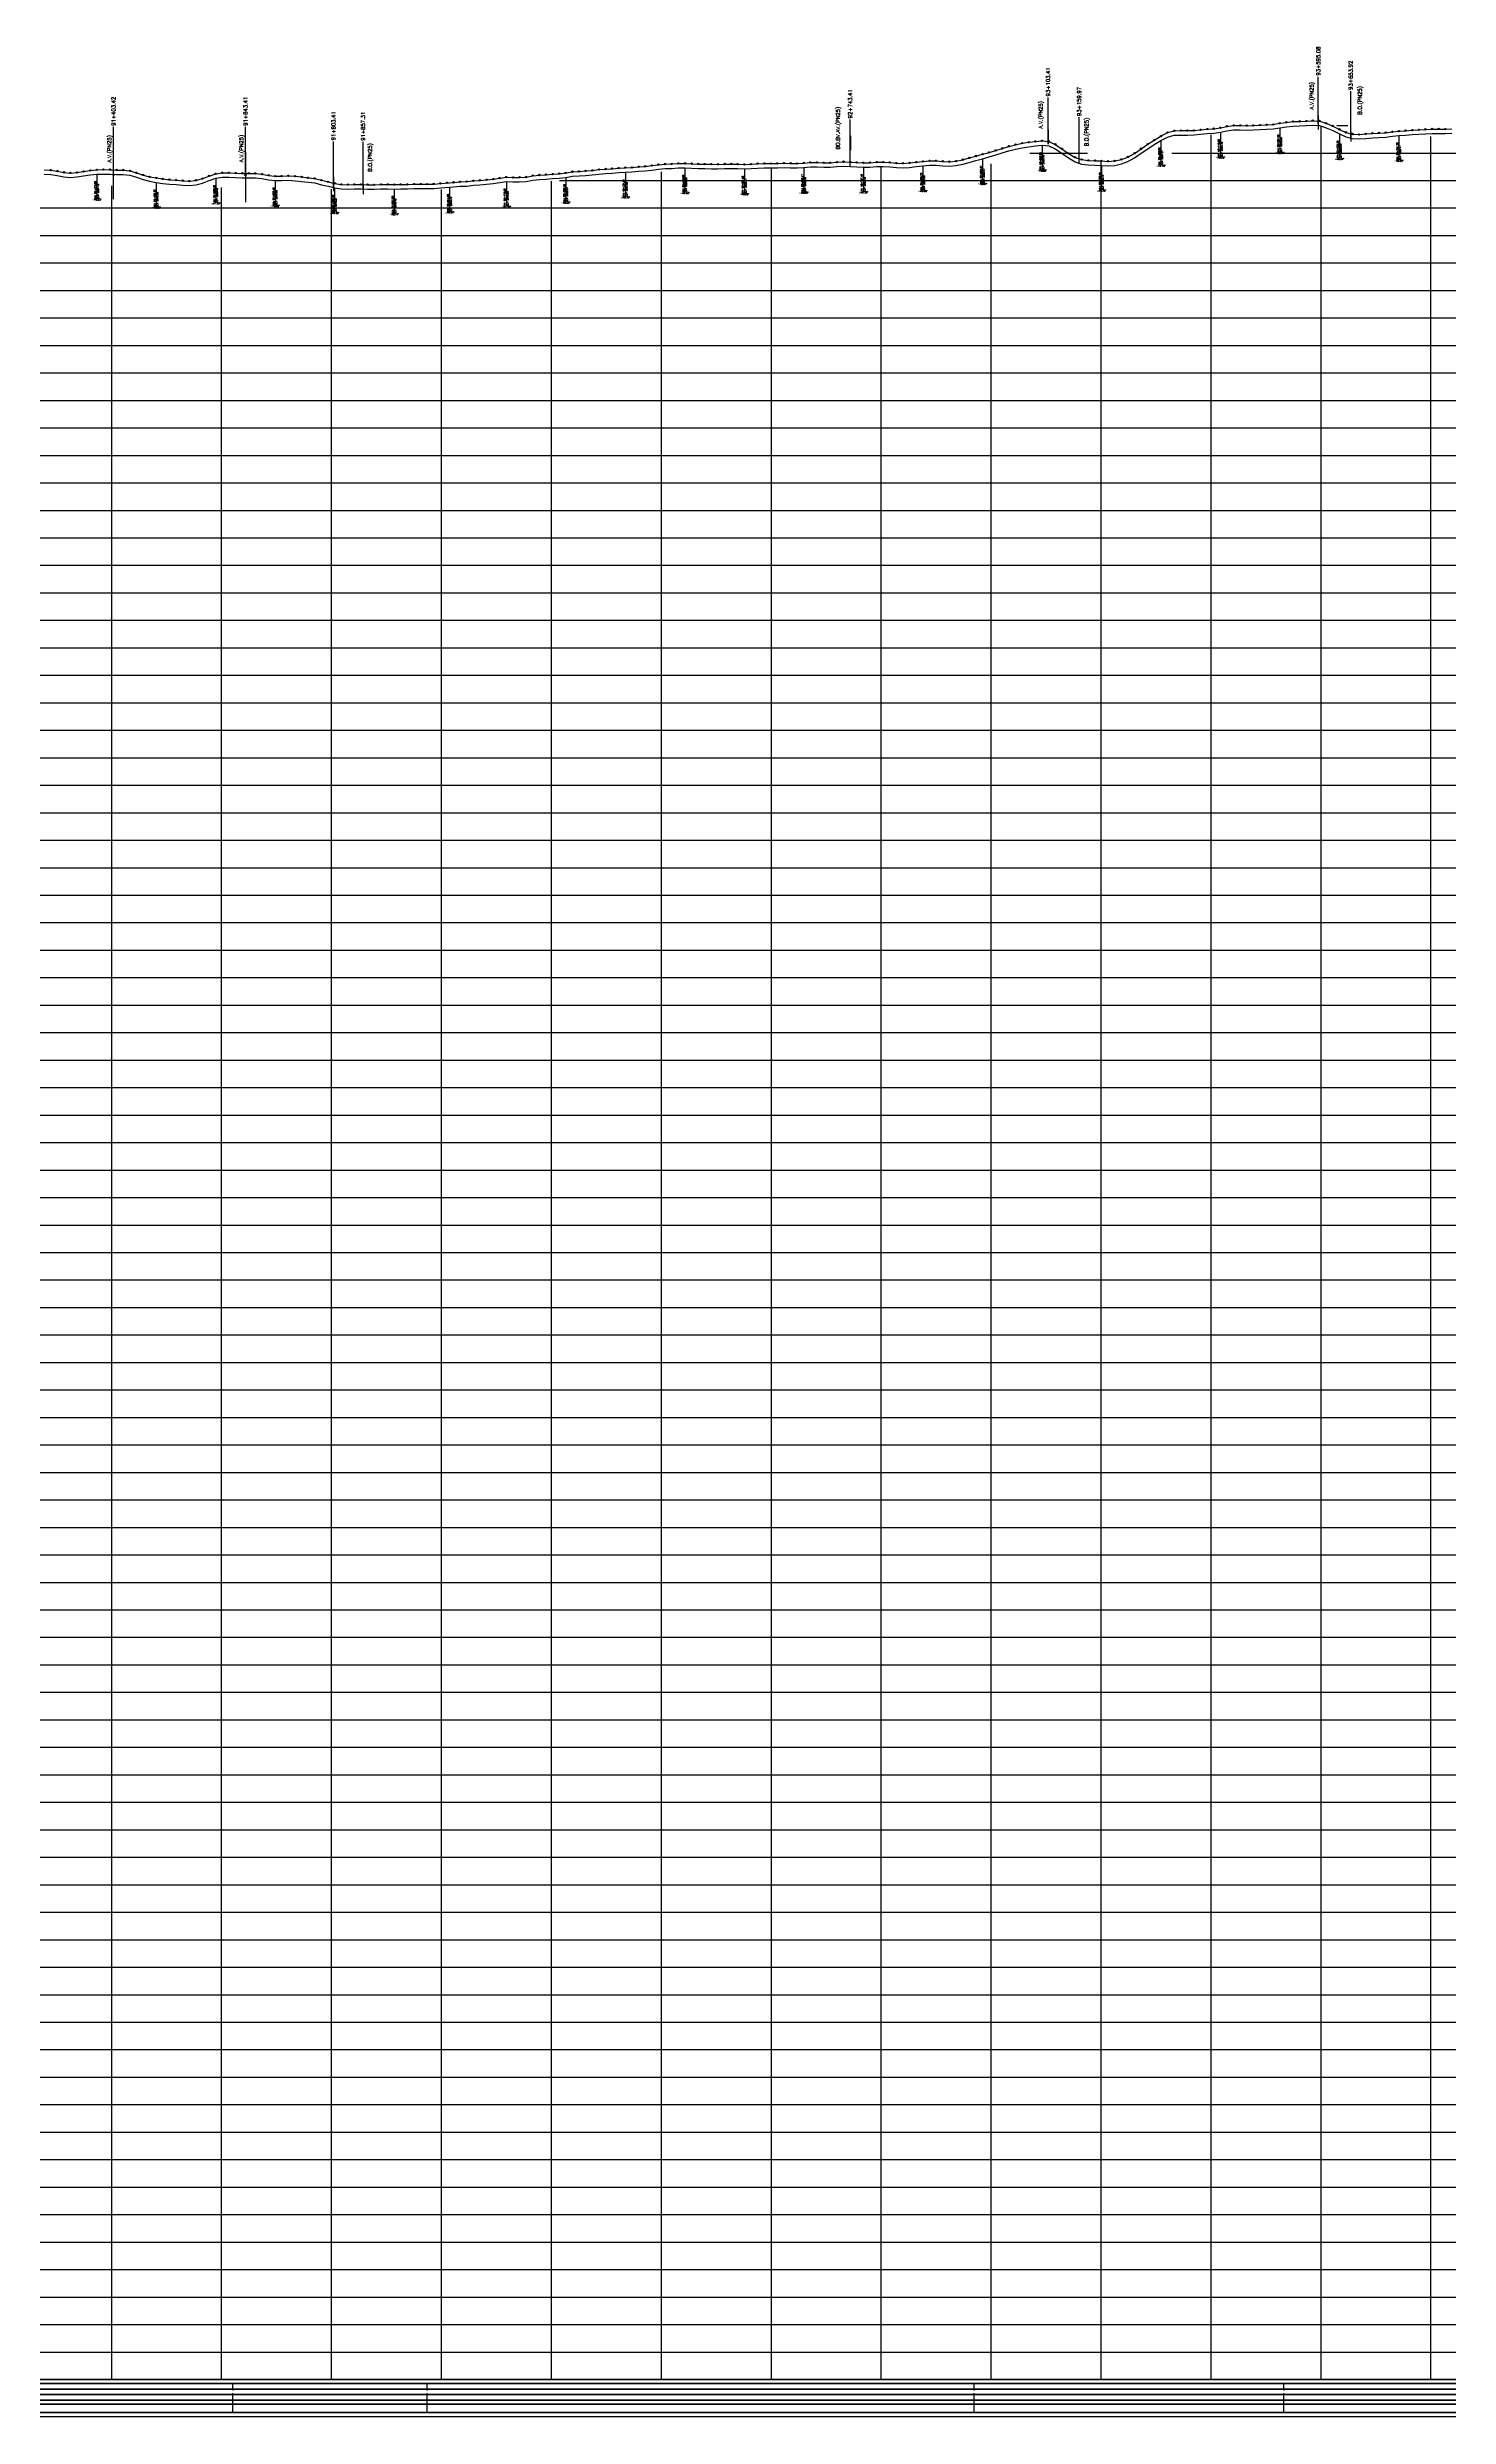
# Model space of a CAD drawing. Header units: metres. Extents: x 575895 to 634487, y 3214622 to 3222739.
# Drawn here: x 592886 to 595435, y 3215168 to 3219478 of the extents above; entities that cross this region are included whole.
import ezdxf

# ---------------------------------------------------------------- set-up
doc = ezdxf.new("R2010")
doc.units = ezdxf.units.M
for name, color, linetype in [('1405-05-17--km 168+000-END', 192, 'Continuous'), ('1405-05-17--km 74+000-133+000', 150, 'Continuous'), ('C-ROAD-PROF-GRID-MAJR', 8, 'Continuous'), ('C-ROAD-PROF-LABL', 92, 'Continuous'), ('C-ROAD-PROF-STAN-GEOM', 11, 'Continuous'), ('C-ROAD-PROF-TTLB', 5, 'Continuous'), ('TXT', 2, 'Continuous'), ('TXT HOR', 2, 'Continuous'), ('V-CTRL-BMRK', 150, 'Continuous'), ('V-NODE', 1, 'Continuous')]:
    doc.layers.add(name, color=color, linetype=linetype)
doc.styles.add('RD', font='ROMAND.SHX', dxfattribs={"height": 3.5})
doc.styles.get("Standard").update_dxf_attribs({"font": 'romanc.shx', "height": 2})

msp = doc.modelspace()

# ---------------------------------------------------------------- linework, layer by layer
at = {"layer": '1405-05-17--km 168+000-END', "flags": 128}
for points in [[(593006.3, 3219202), (593006.3, 3219247), (593006.3, 3219292.9)], [(593246.3, 3219287.4), (593246.3, 3219196.1)]]:
    msp.add_lwpolyline(points, dxfattribs=at)
at = {"layer": '1405-05-17--km 74+000-133+000', "color": 150, "linetype": 'Continuous', "lineweight": -3, "ltscale": 2, "flags": 128}
for points in [[(592879.9, 3219255.1), (592891.9, 3219254.5), (592903.9, 3219252.7), (592915.9, 3219250.4), (592927.8, 3219249.2), (592939.8, 3219250.3), (592951.9, 3219252), (592963.8, 3219253.8), (592975.9, 3219255), (592987.9, 3219255.5), (592999.9, 3219255.3), (593011.9, 3219254.8), (593023.9, 3219254.6), (593036.1, 3219253.3), (593047.9, 3219249.6), (593060, 3219245.6), (593071.9, 3219242.2), (593083.9, 3219240.3), (593095.9, 3219238.5), (593108, 3219237.2), (593120.2, 3219236.4), (593132.3, 3219235.3), (593144.2, 3219234.4), (593156.2, 3219236), (593168.1, 3219239.1), (593180.1, 3219243.8), (593192.2, 3219247.9), (593204.3, 3219249.6), (593216.3, 3219249.7), (593228.3, 3219248.9), (593240.3, 3219248.6), (593252.3, 3219248.7), (593264.3, 3219248.3), (593276.3, 3219247.2), (593288.3, 3219245.1), (593300.3, 3219243.5), (593312.3, 3219243.6), (593324.4, 3219244.2), (593336.4, 3219243.4), (593348.3, 3219242.1), (593360.3, 3219240.6), (593372.3, 3219239.3), (593384.4, 3219236.1), (593396.5, 3219233.1), (593408.5, 3219230.4), (593420.5, 3219228.5), (593432.5, 3219228.1), (593444.4, 3219228.3), (593456.5, 3219228.4), (593468.4, 3219228.1), (593480.4, 3219227.7), (593492.7, 3219228.4), (593504.7, 3219228.4), (593516.8, 3219228.2), (593528.8, 3219228.3), (593540.8, 3219228.5), (593552.8, 3219229), (593564.8, 3219229), (593576.8, 3219228.9), (593588.8, 3219229.3), (593600.8, 3219230.2), (593617.7, 3219231.6), (593624.8, 3219232.2), (593636.8, 3219233.3), (593648.8, 3219233.7), (593660.9, 3219235), (593672.9, 3219236), (593684.9, 3219236.8), (593696.9, 3219238), (593708.9, 3219239.8), (593720.9, 3219241.7), (593732.9, 3219241.2), (593744.9, 3219241.4), (593756.9, 3219241.9), (593769, 3219244.4), (593781.1, 3219245.5), (593793.1, 3219246.3), (593805, 3219247.2), (593817.1, 3219248), (593829, 3219249.4), (593841.1, 3219251.6), (593853.1, 3219252), (593865.1, 3219253), (593877.2, 3219253.8), (593889.3, 3219255.5), (593901.3, 3219256.4), (593913.3, 3219257.2), (593925.4, 3219258), (593937.4, 3219258.9), (593949.4, 3219259.4), (593961.5, 3219260.6), (593973.5, 3219261.4), (593985.5, 3219262.7), (593997.6, 3219264.4), (594009.6, 3219265.5), (594021.6, 3219265.8), (594033.7, 3219266.6), (594045.7, 3219266.7), (594057.8, 3219266.1), (594069.8, 3219265.7), (594081.8, 3219265.4), (594093.8, 3219265.2), (594105.8, 3219265.1), (594117.8, 3219265.5), (594129.9, 3219265.6), (594141.9, 3219265.3), (594153.9, 3219264.8), (594165.9, 3219265.3), (594177.9, 3219266.2), (594189.9, 3219266.6), (594202, 3219266.6), (594213.9, 3219266.6), (594226, 3219267.2), (594238, 3219266.8), (594249.9, 3219266.6), (594262, 3219267.5), (594274.1, 3219268.5), (594286.1, 3219268.3), (594298.2, 3219267.7), (594310.2, 3219267.9), (594322.2, 3219269.1), (594334.3, 3219269.8), (594346.4, 3219269.3), (594358.2, 3219268.4), (594370.3, 3219267.9), (594382.3, 3219268.1), (594394.3, 3219269), (594406.4, 3219269), (594418.3, 3219268.4), (594430.5, 3219267.2), (594442.5, 3219266.8), (594454.5, 3219267.6), (594466.5, 3219269), (594478.6, 3219270.3), (594490.6, 3219271.5), (594502.7, 3219271.4), (594514.7, 3219270.5), (594526.7, 3219269.8), (594538.7, 3219270.8), (594551, 3219273.4), (594563, 3219276.7), (594575, 3219280.1), (594587.1, 3219283.4), (594599.1, 3219286.6), (594611.1, 3219290.2), (594623.1, 3219294), (594635.2, 3219297.7), (594647.3, 3219300.8), (594659.3, 3219303.4), (594671.3, 3219305.2), (594683.4, 3219306.6), (594695.4, 3219307.7), (594707.4, 3219306.8), (594719.5, 3219301.4), (594731.5, 3219293.3), (594743.5, 3219284.7), (594755.5, 3219277.8), (594767.4, 3219273.7), (594779.4, 3219272.1), (594791.5, 3219271.7), (594803.5, 3219271.2), (594815.5, 3219270.5), (594827.7, 3219271.2), (594839.6, 3219273.8), (594851.6, 3219278.4), (594863.6, 3219285.1), (594875.5, 3219293.4), (594887.6, 3219301.5), (594899.6, 3219309.1), (594911.7, 3219316.4), (594923.7, 3219322.8), (594935.8, 3219326.1), (594947.8, 3219326.4), (594959.8, 3219326.4), (594971.8, 3219326.7), (594983.9, 3219327.7), (594995.8, 3219329), (595007.8, 3219329.8), (595019.8, 3219331.5), (595031.8, 3219334.1), (595043.8, 3219335.8), (595055.9, 3219335.7), (595067.8, 3219335.4), (595079.8, 3219335.6), (595091.9, 3219336.2), (595103.8, 3219336.9), (595115.8, 3219337.6), (595127.8, 3219339.7), (595139.9, 3219341.4), (595151.8, 3219342.8), (595163.9, 3219343.1), (595175.9, 3219343.7), (595187.9, 3219344.5), (595199.9, 3219343.8), (595212, 3219339.7), (595224.2, 3219334.8), (595236.2, 3219328.6), (595248.2, 3219323.1), (595260.2, 3219320.1), (595272.2, 3219319.2), (595284.2, 3219320.3), (595296.3, 3219321.5), (595308.3, 3219322.1), (595320.5, 3219322.7), (595332.6, 3219324.2), (595344.6, 3219325.4), (595356.7, 3219326.2), (595368.8, 3219327.2), (595380.8, 3219327.8), (595392.8, 3219328.6), (595404.9, 3219329.3), (595416.9, 3219329.3), (595429, 3219329), (595441, 3219329.7)], [(592879.9, 3219247.1), (592891.9, 3219246.5), (592903.9, 3219244.7), (592915.9, 3219242.4), (592927.8, 3219241.2), (592939.8, 3219242.3), (592951.9, 3219244), (592963.8, 3219245.8), (592975.9, 3219247), (592987.9, 3219247.5), (592999.9, 3219247.3), (593011.9, 3219246.8), (593023.9, 3219246.6), (593036.1, 3219245.3), (593047.9, 3219241.6), (593060, 3219237.6), (593071.9, 3219234.2), (593083.9, 3219232.3), (593095.9, 3219230.5), (593108, 3219229.2), (593120.2, 3219228.4), (593132.3, 3219227.3), (593144.2, 3219226.4), (593156.2, 3219228), (593168.1, 3219231.1), (593180.1, 3219235.8), (593192.2, 3219239.9), (593204.3, 3219241.6), (593216.3, 3219241.7), (593228.3, 3219240.9), (593240.3, 3219240.6), (593252.3, 3219240.7), (593264.3, 3219240.3), (593276.3, 3219239.2), (593288.3, 3219237.1), (593300.3, 3219235.5), (593312.3, 3219235.6), (593324.4, 3219236.2), (593336.4, 3219235.4), (593348.3, 3219234.1), (593360.3, 3219232.6), (593372.3, 3219231.3), (593384.4, 3219228.1), (593396.5, 3219225.1), (593408.5, 3219222.4), (593420.5, 3219220.5), (593432.5, 3219220.1), (593444.4, 3219220.3), (593456.5, 3219220.4), (593468.4, 3219220.1), (593480.4, 3219219.7), (593492.7, 3219220.4), (593504.7, 3219220.4), (593516.8, 3219220.2), (593528.8, 3219220.3), (593540.8, 3219220.5), (593552.8, 3219221), (593564.8, 3219221), (593576.8, 3219220.9), (593588.8, 3219221.3), (593600.8, 3219222.2), (593617.7, 3219223.6), (593624.8, 3219224.2), (593636.8, 3219225.3), (593648.8, 3219225.7), (593660.9, 3219227), (593672.9, 3219228), (593684.9, 3219228.8), (593696.9, 3219230), (593708.9, 3219231.8), (593720.9, 3219233.7), (593732.9, 3219233.2), (593744.9, 3219233.4), (593756.9, 3219233.9), (593769, 3219236.4), (593781.1, 3219237.5), (593793.1, 3219238.3), (593805, 3219239.2), (593817.1, 3219240), (593829, 3219241.4), (593841.1, 3219243.6), (593853.1, 3219244), (593865.1, 3219245), (593877.2, 3219245.8), (593889.3, 3219247.5), (593901.3, 3219248.4), (593913.3, 3219249.2), (593925.4, 3219250), (593937.4, 3219250.9), (593949.4, 3219251.4), (593961.5, 3219252.6), (593973.5, 3219253.4), (593985.5, 3219254.7), (593997.6, 3219256.4), (594009.6, 3219257.5), (594021.6, 3219257.8), (594033.7, 3219258.6), (594045.7, 3219258.7), (594057.8, 3219258.1), (594069.8, 3219257.7), (594081.8, 3219257.4), (594093.8, 3219257.2), (594105.8, 3219257.1), (594117.8, 3219257.5), (594129.9, 3219257.6), (594141.9, 3219257.3), (594153.9, 3219256.8), (594165.9, 3219257.3), (594177.9, 3219258.2), (594189.9, 3219258.6), (594202, 3219258.6), (594213.9, 3219258.6), (594226, 3219259.2), (594238, 3219258.8), (594249.9, 3219258.6), (594262, 3219259.5), (594274.1, 3219260.5), (594286.1, 3219260.3), (594298.2, 3219259.7), (594310.2, 3219259.9), (594322.2, 3219261.1), (594334.3, 3219261.8), (594346.4, 3219261.3), (594358.2, 3219260.4), (594370.3, 3219259.9), (594382.3, 3219260.1), (594394.3, 3219261), (594406.4, 3219261), (594418.3, 3219260.4), (594430.5, 3219259.2), (594442.5, 3219258.8), (594454.5, 3219259.6), (594466.5, 3219261), (594478.6, 3219262.3), (594490.6, 3219263.5), (594502.7, 3219263.4), (594514.7, 3219262.5), (594526.7, 3219261.8), (594538.7, 3219262.8), (594551, 3219265.4), (594563, 3219268.7), (594575, 3219272.1), (594587.1, 3219275.4), (594599.1, 3219278.6), (594611.1, 3219282.2), (594623.1, 3219286), (594635.2, 3219289.7), (594647.3, 3219292.8), (594659.3, 3219295.4), (594671.3, 3219297.2), (594683.4, 3219298.6), (594695.4, 3219299.7), (594707.4, 3219298.8), (594719.5, 3219293.4), (594731.5, 3219285.3), (594743.5, 3219276.7), (594755.5, 3219269.8), (594767.4, 3219265.7), (594779.4, 3219264.1), (594791.5, 3219263.7), (594803.5, 3219263.2), (594815.5, 3219262.5), (594827.7, 3219263.2), (594839.6, 3219265.8), (594851.6, 3219270.4), (594863.6, 3219277.1), (594875.5, 3219285.4), (594887.6, 3219293.5), (594899.6, 3219301.1), (594911.7, 3219308.4), (594923.7, 3219314.8), (594935.8, 3219318.1), (594947.8, 3219318.4), (594959.8, 3219318.4), (594971.8, 3219318.7), (594983.9, 3219319.7), (594995.8, 3219321), (595007.8, 3219321.8), (595019.8, 3219323.5), (595031.8, 3219326.1), (595043.8, 3219327.8), (595055.9, 3219327.7), (595067.8, 3219327.4), (595079.8, 3219327.6), (595091.9, 3219328.2), (595103.8, 3219328.9), (595115.8, 3219329.6), (595127.8, 3219331.7), (595139.9, 3219333.4), (595151.8, 3219334.8), (595163.9, 3219335.1), (595175.9, 3219335.7), (595187.9, 3219336.5), (595199.9, 3219335.8), (595212, 3219331.7), (595224.2, 3219326.8), (595236.2, 3219320.6), (595248.2, 3219315.1), (595260.2, 3219312.1), (595272.2, 3219311.2), (595284.2, 3219312.3), (595296.3, 3219313.5), (595308.3, 3219314.1), (595320.5, 3219314.7), (595332.6, 3219316.2), (595344.6, 3219317.4), (595356.7, 3219318.2), (595368.8, 3219319.2), (595380.8, 3219319.8), (595392.8, 3219320.6), (595404.9, 3219321.3), (595416.9, 3219321.3), (595429, 3219321), (595441, 3219321.7)]]:
    msp.add_lwpolyline(points, dxfattribs=at)
at = {"layer": 'C-ROAD-PROF-GRID-MAJR', "color": 8, "linetype": 'Continuous', "lineweight": -3, "ltscale": 0.6}
for p, q in [((595202.9, 3215235.7), (595202.9, 3219333.5)), ((595231.6, 3219335.7), (595251.4, 3219335.7)), ((595002.9, 3215235.7), (595002.9, 3219318.6)), ((595402.9, 3215235.7), (595402.9, 3219315.8)), ((594002.9, 3215235.7), (594002.9, 3219251.5)), ((594202.9, 3215235.7), (594202.9, 3219257.3)), ((594402.9, 3215235.7), (594402.9, 3219259.3)), ((594602.9, 3215235.7), (594602.9, 3219265.8)), ((594673, 3219285.7), (594778.1, 3219285.7)), ((594802.9, 3215235.7), (594802.9, 3219270)), ((594931.4, 3219285.7), (617147.7, 3219285.7)), ((593002.9, 3215235.7), (593002.9, 3219226.3)), ((593202.9, 3215235.7), (593202.9, 3219223.1)), ((593402.9, 3215235.7), (593402.9, 3219220)), ((593602.9, 3215235.7), (593602.9, 3219219.3)), ((593802.9, 3215235.7), (593802.9, 3219234.4)), ((593817.7, 3219235.7), (617293.5, 3219235.7)), ((591896.1, 3219185.7), (617482.5, 3219185.7)), ((591290.9, 3219135.7), (617560.3, 3219135.7)), ((590703, 3219085.7), (617621.2, 3219085.7)), ((590345.8, 3219035.7), (617842.5, 3219035.7)), ((589932, 3218985.7), (617876.7, 3218985.7)), ((589649.5, 3218935.7), (617910.8, 3218935.7)), ((589229.7, 3218885.7), (634202.9, 3218885.7)), ((588839, 3218835.7), (634202.9, 3218835.7)), ((588788.5, 3218785.7), (634202.9, 3218785.7)), ((588574.1, 3218735.7), (634202.9, 3218735.7)), ((587846.2, 3218685.7), (634202.9, 3218685.7)), ((587471.4, 3218635.7), (634202.9, 3218635.7)), ((587402.3, 3218585.7), (634202.9, 3218585.7)), ((586879.5, 3218535.7), (634202.9, 3218535.7)), ((586834, 3218485.7), (634202.9, 3218485.7)), ((586802.6, 3218435.7), (634202.9, 3218435.7)), ((586657.4, 3218385.7), (634202.9, 3218385.7)), ((586394.3, 3218335.7), (634202.9, 3218335.7)), ((586104.8, 3218285.7), (634202.9, 3218285.7)), ((585771.4, 3218235.7), (634202.9, 3218235.7)), ((585413.8, 3218185.7), (634202.9, 3218185.7)), ((583461.1, 3218135.7), (634202.9, 3218135.7)), ((583425.8, 3218085.7), (634202.9, 3218085.7)), ((583390.7, 3218035.7), (634202.9, 3218035.7)), ((583124, 3217985.7), (634202.9, 3217985.7)), ((581945.1, 3217935.7), (634202.9, 3217935.7)), ((581633, 3217885.7), (634202.9, 3217885.7)), ((581370.7, 3217835.7), (634202.9, 3217835.7)), ((580454.3, 3217785.7), (634202.9, 3217785.7)), ((579879.4, 3217735.7), (634202.9, 3217735.7)), ((579207.9, 3217685.7), (634202.9, 3217685.7)), ((578887.7, 3217635.7), (634202.9, 3217635.7)), ((578337, 3217585.7), (634202.9, 3217585.7)), ((577365.6, 3217535.7), (634202.9, 3217535.7)), ((577266.7, 3217485.7), (634202.9, 3217485.7)), ((576892.4, 3217435.7), (634202.9, 3217435.7)), ((576738.6, 3217385.7), (634202.9, 3217385.7)), ((576102.9, 3217335.7), (634202.9, 3217335.7)), ((576102.9, 3217285.7), (634202.9, 3217285.7)), ((576102.9, 3217235.7), (634202.9, 3217235.7)), ((576102.9, 3217185.7), (634202.9, 3217185.7)), ((576102.9, 3217135.7), (634202.9, 3217135.7)), ((576102.9, 3217085.7), (634202.9, 3217085.7)), ((576102.9, 3217035.7), (634202.9, 3217035.7)), ((576102.9, 3216985.7), (634202.9, 3216985.7)), ((576102.9, 3216935.7), (634202.9, 3216935.7)), ((576102.9, 3216885.7), (634202.9, 3216885.7)), ((576102.9, 3216835.7), (634202.9, 3216835.7)), ((576102.9, 3216785.7), (634202.9, 3216785.7)), ((576102.9, 3216735.7), (634202.9, 3216735.7)), ((576102.9, 3216685.7), (634202.9, 3216685.7)), ((576102.9, 3216635.7), (634202.9, 3216635.7)), ((576102.9, 3216585.7), (634202.9, 3216585.7)), ((576102.9, 3216535.7), (634202.9, 3216535.7)), ((576102.9, 3216485.7), (634202.9, 3216485.7)), ((576102.9, 3216435.7), (634202.9, 3216435.7)), ((576102.9, 3216385.7), (634202.9, 3216385.7)), ((576102.9, 3216335.7), (634202.9, 3216335.7)), ((576102.9, 3216285.7), (634202.9, 3216285.7)), ((576102.9, 3216235.7), (634202.9, 3216235.7)), ((576102.9, 3216185.7), (634202.9, 3216185.7)), ((576102.9, 3216135.7), (634202.9, 3216135.7)), ((576102.9, 3216085.7), (634202.9, 3216085.7)), ((576102.9, 3216035.7), (634202.9, 3216035.7)), ((576102.9, 3215985.7), (634202.9, 3215985.7)), ((576102.9, 3215935.7), (634202.9, 3215935.7)), ((576102.9, 3215885.7), (634202.9, 3215885.7)), ((576102.9, 3215835.7), (634202.9, 3215835.7)), ((576102.9, 3215785.7), (634202.9, 3215785.7)), ((576102.9, 3215735.7), (634202.9, 3215735.7)), ((576102.9, 3215685.7), (634202.9, 3215685.7)), ((576102.9, 3215635.7), (634202.9, 3215635.7)), ((576102.9, 3215585.7), (634202.9, 3215585.7)), ((576102.9, 3215535.7), (634202.9, 3215535.7)), ((576102.9, 3215485.7), (634202.9, 3215485.7)), ((576102.9, 3215435.7), (634202.9, 3215435.7)), ((576102.9, 3215385.7), (634202.9, 3215385.7)), ((576102.9, 3215335.7), (634202.9, 3215335.7)), ((576102.9, 3215285.7), (634202.9, 3215285.7)), ((576102.9, 3215235.7), (634202.9, 3215235.7))]:
    msp.add_line(p, q, dxfattribs=at)
at = {"layer": 'C-ROAD-PROF-LABL', "color": 92, "linetype": 'Continuous', "lineweight": -3}
for p, q in [((595197.9, 3219339.5), (595197.9, 3219424.5)), ((594706.3, 3219301.7), (594706.3, 3219386.7)), ((595256.8, 3219313.5), (595256.8, 3219398.5)), ((594346.3, 3219261.7), (594346.3, 3219346.7)), ((594762.8, 3219265.9), (594762.8, 3219350.9)), ((593006.3, 3219248.2), (593006.3, 3219333.2)), ((593246.3, 3219248.2), (593246.3, 3219333.2)), ((593406.3, 3219221.7), (593406.3, 3219306.7)), ((593460.2, 3219220.9), (593460.2, 3219305.9))]:
    msp.add_line(p, q, dxfattribs=at)
at = {"layer": 'C-ROAD-PROF-STAN-GEOM', "color": 11, "linetype": 'Continuous', "lineweight": -3}
for p, q in [((594695.4, 3219299.7), (594695.4, 3219254.7)), ((594911.7, 3219308.4), (594911.7, 3219263.4)), ((595019.8, 3219323.5), (595019.8, 3219278.5)), ((595127.8, 3219331.7), (595127.8, 3219286.7)), ((595236.2, 3219320.6), (595236.2, 3219275.6)), ((595344.6, 3219317.4), (595344.6, 3219272.4)), ((593937.4, 3219250.9), (593937.4, 3219205.9)), ((594045.7, 3219258.7), (594045.7, 3219213.7)), ((594153.9, 3219256.8), (594153.9, 3219211.8)), ((594262, 3219259.5), (594262, 3219214.5)), ((594370.3, 3219259.9), (594370.3, 3219214.9)), ((594478.6, 3219262.3), (594478.6, 3219217.3)), ((594587.1, 3219275.4), (594587.1, 3219230.4)), ((594803.5, 3219263.2), (594803.5, 3219218.2)), ((592975.9, 3219247), (592975.9, 3219202)), ((593083.9, 3219232.3), (593083.9, 3219187.3)), ((593192.2, 3219239.9), (593192.2, 3219194.9)), ((593300.3, 3219235.5), (593300.3, 3219190.5)), ((593408.5, 3219222.4), (593408.5, 3219177.4)), ((593516.8, 3219220.2), (593516.8, 3219175.2)), ((593617.7, 3219223.6), (593617.7, 3219178.6)), ((593720.9, 3219233.7), (593720.9, 3219188.7)), ((593829, 3219241.4), (593829, 3219196.4))]:
    msp.add_line(p, q, dxfattribs=at)
at = {"layer": 'C-ROAD-PROF-TTLB', "color": 5, "linetype": 'Continuous', "lineweight": -3}
for points in [[(576102.9, 3215228.2), (634304.9, 3215228.2), (634304.9, 3215235.7), (576102.9, 3215235.7)], [(576102.9, 3215218.2), (634304.9, 3215218.2), (634304.9, 3215228.2), (576102.9, 3215228.2)], [(576102.9, 3215208.2), (634304.9, 3215208.2), (634304.9, 3215218.2), (576102.9, 3215218.2)], [(576102.9, 3215198.2), (634304.9, 3215198.2), (634304.9, 3215208.2), (576102.9, 3215208.2)], [(576102.9, 3215190.7), (634304.9, 3215190.7), (634304.9, 3215198.2), (576102.9, 3215198.2)], [(576102.9, 3215175.7), (634304.9, 3215175.7), (634304.9, 3215190.7), (576102.9, 3215190.7)], [(576102.9, 3215168.2), (634304.9, 3215168.2), (634304.9, 3215175.7), (576102.9, 3215175.7)]]:
    msp.add_3dface(points, dxfattribs=at)
at = {"layer": 'TXT', "color": 2, "linetype": 'Continuous', "lineweight": -3}
for p, q in [((595197.9, 3219354.1), (595197.9, 3219328.2)), ((594706.3, 3219327.6), (594706.3, 3219301.7)), ((595256.8, 3219325), (595256.8, 3219306.5)), ((593406.3, 3219242.1), (593406.3, 3219216.2)), ((593460.2, 3219229.3), (593460.2, 3219210.8))]:
    msp.add_line(p, q, dxfattribs=at)
msp.add_lwpolyline([(594346.8, 3219317), (594346.8, 3219290.7)], dxfattribs=at)
at = {"layer": 'TXT HOR', "color": 255, "linetype": 'Continuous', "lineweight": -3}
for p, q in [((593223.4, 3215218.2), (593223.4, 3215228.2)), ((593223.4, 3215218.2), (593223.4, 3215215.7)), ((593223.4, 3215175.7), (593223.4, 3215210.7)), ((593576.8, 3215218.2), (593576.8, 3215228.2)), ((593576.8, 3215218.2), (593576.8, 3215215.7)), ((593576.8, 3215175.7), (593576.8, 3215210.7)), ((594571.7, 3215218.2), (594571.7, 3215228.2)), ((594571.7, 3215218.2), (594571.7, 3215215.7)), ((594571.7, 3215175.7), (594571.7, 3215210.7)), ((595134.9, 3215218.2), (595134.9, 3215228.2)), ((595134.9, 3215218.2), (595134.9, 3215215.7)), ((595134.9, 3215175.7), (595134.9, 3215210.7))]:
    msp.add_line(p, q, dxfattribs=at)
at = {"layer": 'V-CTRL-BMRK'}
for p, q in [((593005, 3219245.7), (593007.5, 3219245.7)), ((593006.3, 3219244.4), (593006.3, 3219246.9)), ((593245, 3219245.7), (593247.5, 3219245.7)), ((593246.3, 3219244.4), (593246.3, 3219246.9))]:
    msp.add_line(p, q, dxfattribs=at)
at = {"layer": 'V-CTRL-BMRK', "const_width": 0.962}
for points in [[(593005.8, 3219245.7, 0.414214), (593006.3, 3219245.2, 1)], [(593006.8, 3219245.7, 0.414214), (593006.3, 3219246.1, 1)], [(593245.8, 3219245.7, 0.414214), (593246.3, 3219245.2, 1)], [(593246.8, 3219245.7, 0.414214), (593246.3, 3219246.1, 1)]]:
    msp.add_lwpolyline(points, format="xyb", dxfattribs=at)
at = {"layer": 'V-CTRL-BMRK'}
for centre in [(593006.3, 3219245.7), (593246.3, 3219245.7)]:
    msp.add_circle(centre, 0.962, dxfattribs=at)
at = {"layer": 'V-NODE', "lineweight": -2}
for p, q in [((595031.8, 3219334.3), (595031.8, 3219334.3)), ((595043.8, 3219336), (595043.8, 3219336)), ((595055.9, 3219335.9), (595055.9, 3219335.9)), ((595067.8, 3219335.6), (595067.8, 3219335.6)), ((595079.8, 3219335.8), (595079.8, 3219335.8)), ((595091.9, 3219336.4), (595091.9, 3219336.4)), ((595103.8, 3219337.1), (595103.8, 3219337.1)), ((595115.8, 3219337.8), (595115.8, 3219337.8)), ((595127.8, 3219339.9), (595127.8, 3219339.9)), ((595139.9, 3219341.6), (595139.9, 3219341.6)), ((595151.8, 3219343), (595151.8, 3219343)), ((595163.9, 3219343.3), (595163.9, 3219343.3)), ((595175.9, 3219343.9), (595175.9, 3219343.9)), ((595187.9, 3219344.7), (595187.9, 3219344.7)), ((595199.9, 3219344), (595199.9, 3219344)), ((595212, 3219339.9), (595212, 3219339.9)), ((595224.2, 3219335), (595224.2, 3219335)), ((594611.1, 3219290.4), (594611.1, 3219290.4)), ((594623.1, 3219294.2), (594623.1, 3219294.2)), ((594635.2, 3219297.9), (594635.2, 3219297.9)), ((594647.3, 3219301), (594647.3, 3219301)), ((594659.3, 3219303.6), (594659.3, 3219303.6)), ((594671.3, 3219305.4), (594671.3, 3219305.4)), ((594683.4, 3219306.8), (594683.4, 3219306.8)), ((594695.4, 3219307.9), (594695.4, 3219307.9)), ((594707.4, 3219307), (594707.4, 3219307)), ((594719.5, 3219301.6), (594719.5, 3219301.6)), ((594731.5, 3219293.5), (594731.5, 3219293.5)), ((594875.5, 3219293.6), (594875.5, 3219293.6)), ((594887.6, 3219301.7), (594887.6, 3219301.7)), ((594899.6, 3219309.3), (594899.6, 3219309.3)), ((594911.7, 3219316.6), (594911.7, 3219316.6)), ((594923.7, 3219323), (594923.7, 3219323)), ((594935.8, 3219326.3), (594935.8, 3219326.3)), ((594947.8, 3219326.6), (594947.8, 3219326.6)), ((594959.8, 3219326.6), (594959.8, 3219326.6)), ((594971.8, 3219326.9), (594971.8, 3219326.9)), ((594983.9, 3219327.9), (594983.9, 3219327.9)), ((594995.8, 3219329.2), (594995.8, 3219329.2)), ((595007.8, 3219330), (595007.8, 3219330)), ((595019.8, 3219331.7), (595019.8, 3219331.7)), ((595236.2, 3219328.8), (595236.2, 3219328.8)), ((595248.2, 3219323.3), (595248.2, 3219323.3)), ((595260.2, 3219320.3), (595260.2, 3219320.3)), ((595272.2, 3219319.4), (595272.2, 3219319.4)), ((595284.2, 3219320.5), (595284.2, 3219320.5)), ((595296.3, 3219321.7), (595296.3, 3219321.7)), ((595308.3, 3219322.3), (595308.3, 3219322.3)), ((595320.5, 3219322.9), (595320.5, 3219322.9)), ((595332.6, 3219324.4), (595332.6, 3219324.4)), ((595344.6, 3219325.6), (595344.6, 3219325.6)), ((595356.7, 3219326.4), (595356.7, 3219326.4)), ((595368.8, 3219327.4), (595368.8, 3219327.4)), ((595380.8, 3219328), (595380.8, 3219328)), ((595392.8, 3219328.8), (595392.8, 3219328.8)), ((595404.9, 3219329.5), (595404.9, 3219329.5)), ((595416.9, 3219329.5), (595416.9, 3219329.5)), ((595429, 3219329.2), (595429, 3219329.2)), ((592891.9, 3219254.7), (592891.9, 3219254.7)), ((592903.9, 3219252.9), (592903.9, 3219252.9)), ((592915.9, 3219250.6), (592915.9, 3219250.6)), ((592927.8, 3219249.4), (592927.8, 3219249.4)), ((592939.8, 3219250.5), (592939.8, 3219250.5)), ((592951.9, 3219252.2), (592951.9, 3219252.2)), ((592963.8, 3219254), (592963.8, 3219254)), ((592975.9, 3219255.2), (592975.9, 3219255.2)), ((592987.9, 3219255.7), (592987.9, 3219255.7)), ((592999.9, 3219255.5), (592999.9, 3219255.5)), ((593011.9, 3219255), (593011.9, 3219255)), ((593023.9, 3219254.8), (593023.9, 3219254.8)), ((593036.1, 3219253.5), (593036.1, 3219253.5)), ((593047.9, 3219249.8), (593047.9, 3219249.8)), ((593192.2, 3219248.1), (593192.2, 3219248.1)), ((593204.3, 3219249.8), (593204.3, 3219249.8)), ((593216.3, 3219249.9), (593216.3, 3219249.9)), ((593228.3, 3219249.1), (593228.3, 3219249.1)), ((593240.3, 3219248.8), (593240.3, 3219248.8)), ((593252.3, 3219248.9), (593252.3, 3219248.9)), ((593264.3, 3219248.5), (593264.3, 3219248.5)), ((593276.3, 3219247.4), (593276.3, 3219247.4)), ((593805, 3219247.4), (593805, 3219247.4)), ((593817.1, 3219248.2), (593817.1, 3219248.2)), ((593829, 3219249.6), (593829, 3219249.6)), ((593841.1, 3219251.8), (593841.1, 3219251.8)), ((593853.1, 3219252.2), (593853.1, 3219252.2)), ((593865.1, 3219253.2), (593865.1, 3219253.2)), ((593877.2, 3219254), (593877.2, 3219254)), ((593889.3, 3219255.7), (593889.3, 3219255.7)), ((593901.3, 3219256.6), (593901.3, 3219256.6)), ((593913.3, 3219257.4), (593913.3, 3219257.4)), ((593925.4, 3219258.2), (593925.4, 3219258.2)), ((593937.4, 3219259.1), (593937.4, 3219259.1)), ((593949.4, 3219259.6), (593949.4, 3219259.6)), ((593961.5, 3219260.8), (593961.5, 3219260.8)), ((593973.5, 3219261.6), (593973.5, 3219261.6)), ((593985.5, 3219262.9), (593985.5, 3219262.9)), ((593997.6, 3219264.6), (593997.6, 3219264.6)), ((594009.6, 3219265.7), (594009.6, 3219265.7)), ((594021.6, 3219266), (594021.6, 3219266)), ((594033.7, 3219266.8), (594033.7, 3219266.8)), ((594045.7, 3219266.9), (594045.7, 3219266.9)), ((594057.8, 3219266.3), (594057.8, 3219266.3)), ((594069.8, 3219265.9), (594069.8, 3219265.9)), ((594081.8, 3219265.6), (594081.8, 3219265.6)), ((594093.8, 3219265.4), (594093.8, 3219265.4)), ((594105.8, 3219265.3), (594105.8, 3219265.3)), ((594117.8, 3219265.7), (594117.8, 3219265.7)), ((594129.9, 3219265.8), (594129.9, 3219265.8)), ((594141.9, 3219265.5), (594141.9, 3219265.5)), ((594153.9, 3219265), (594153.9, 3219265)), ((594165.9, 3219265.5), (594165.9, 3219265.5)), ((594177.9, 3219266.4), (594177.9, 3219266.4)), ((594189.9, 3219266.8), (594189.9, 3219266.8)), ((594202, 3219266.8), (594202, 3219266.8)), ((594213.9, 3219266.8), (594213.9, 3219266.8)), ((594226, 3219267.4), (594226, 3219267.4)), ((594238, 3219267), (594238, 3219267)), ((594249.9, 3219266.8), (594249.9, 3219266.8)), ((594262, 3219267.7), (594262, 3219267.7)), ((594274.1, 3219268.7), (594274.1, 3219268.7)), ((594286.1, 3219268.5), (594286.1, 3219268.5)), ((594298.2, 3219267.9), (594298.2, 3219267.9)), ((594310.2, 3219268.1), (594310.2, 3219268.1)), ((594322.2, 3219269.3), (594322.2, 3219269.3)), ((594334.3, 3219270), (594334.3, 3219270)), ((594346.4, 3219269.5), (594346.4, 3219269.5)), ((594358.2, 3219268.6), (594358.2, 3219268.6)), ((594370.3, 3219268.1), (594370.3, 3219268.1)), ((594382.3, 3219268.3), (594382.3, 3219268.3)), ((594394.3, 3219269.2), (594394.3, 3219269.2)), ((594406.4, 3219269.2), (594406.4, 3219269.2)), ((594418.3, 3219268.6), (594418.3, 3219268.6)), ((594430.5, 3219267.4), (594430.5, 3219267.4)), ((594442.5, 3219267), (594442.5, 3219267)), ((594454.5, 3219267.8), (594454.5, 3219267.8)), ((594466.5, 3219269.2), (594466.5, 3219269.2)), ((594478.6, 3219270.5), (594478.6, 3219270.5)), ((594490.6, 3219271.7), (594490.6, 3219271.7)), ((594502.7, 3219271.6), (594502.7, 3219271.6)), ((594514.7, 3219270.7), (594514.7, 3219270.7)), ((594526.7, 3219270), (594526.7, 3219270)), ((594538.7, 3219271), (594538.7, 3219271)), ((594551, 3219273.6), (594551, 3219273.6)), ((594563, 3219276.9), (594563, 3219276.9)), ((594575, 3219280.3), (594575, 3219280.3)), ((594587.1, 3219283.6), (594587.1, 3219283.6)), ((594599.1, 3219286.8), (594599.1, 3219286.8)), ((594743.5, 3219284.9), (594743.5, 3219284.9)), ((594755.5, 3219278), (594755.5, 3219278)), ((594767.4, 3219273.9), (594767.4, 3219273.9)), ((594779.4, 3219272.3), (594779.4, 3219272.3)), ((594791.5, 3219271.9), (594791.5, 3219271.9)), ((594803.5, 3219271.4), (594803.5, 3219271.4)), ((594815.5, 3219270.7), (594815.5, 3219270.7)), ((594827.7, 3219271.4), (594827.7, 3219271.4)), ((594839.6, 3219274), (594839.6, 3219274)), ((594851.6, 3219278.6), (594851.6, 3219278.6)), ((594863.6, 3219285.3), (594863.6, 3219285.3)), ((593060, 3219245.8), (593060, 3219245.8)), ((593071.9, 3219242.4), (593071.9, 3219242.4)), ((593083.9, 3219240.5), (593083.9, 3219240.5)), ((593095.9, 3219238.7), (593095.9, 3219238.7)), ((593108, 3219237.4), (593108, 3219237.4)), ((593120.2, 3219236.6), (593120.2, 3219236.6)), ((593132.3, 3219235.5), (593132.3, 3219235.5)), ((593144.2, 3219234.6), (593144.2, 3219234.6)), ((593156.2, 3219236.2), (593156.2, 3219236.2)), ((593168.1, 3219239.3), (593168.1, 3219239.3)), ((593180.1, 3219244), (593180.1, 3219244)), ((593288.3, 3219245.3), (593288.3, 3219245.3)), ((593300.3, 3219243.7), (593300.3, 3219243.7)), ((593312.3, 3219243.8), (593312.3, 3219243.8)), ((593324.4, 3219244.4), (593324.4, 3219244.4)), ((593336.4, 3219243.6), (593336.4, 3219243.6)), ((593348.3, 3219242.3), (593348.3, 3219242.3)), ((593360.3, 3219240.8), (593360.3, 3219240.8)), ((593372.3, 3219239.5), (593372.3, 3219239.5)), ((593384.4, 3219236.3), (593384.4, 3219236.3)), ((593396.5, 3219233.3), (593396.5, 3219233.3)), ((593408.5, 3219230.6), (593408.5, 3219230.6)), ((593420.5, 3219228.7), (593420.5, 3219228.7)), ((593432.5, 3219228.3), (593432.5, 3219228.3)), ((593444.4, 3219228.5), (593444.4, 3219228.5)), ((593456.5, 3219228.6), (593456.5, 3219228.6)), ((593468.4, 3219228.3), (593468.4, 3219228.3)), ((593480.4, 3219227.9), (593480.4, 3219227.9)), ((593492.7, 3219228.6), (593492.7, 3219228.6)), ((593504.7, 3219228.6), (593504.7, 3219228.6)), ((593516.8, 3219228.4), (593516.8, 3219228.4)), ((593528.8, 3219228.5), (593528.8, 3219228.5)), ((593540.8, 3219228.7), (593540.8, 3219228.7)), ((593552.8, 3219229.2), (593552.8, 3219229.2)), ((593564.8, 3219229.2), (593564.8, 3219229.2)), ((593576.8, 3219229.1), (593576.8, 3219229.1)), ((593588.8, 3219229.5), (593588.8, 3219229.5)), ((593600.8, 3219230.4), (593600.8, 3219230.4)), ((593612.8, 3219231.7), (593612.8, 3219231.7)), ((593624.8, 3219232.4), (593624.8, 3219232.4)), ((593636.8, 3219233.5), (593636.8, 3219233.5)), ((593648.8, 3219233.9), (593648.8, 3219233.9)), ((593660.9, 3219235.2), (593660.9, 3219235.2)), ((593672.9, 3219236.2), (593672.9, 3219236.2)), ((593684.9, 3219237), (593684.9, 3219237)), ((593696.9, 3219238.2), (593696.9, 3219238.2)), ((593708.9, 3219240), (593708.9, 3219240)), ((593720.9, 3219241.9), (593720.9, 3219241.9)), ((593732.9, 3219241.4), (593732.9, 3219241.4)), ((593744.9, 3219241.6), (593744.9, 3219241.6)), ((593756.9, 3219242.1), (593756.9, 3219242.1)), ((593769, 3219244.6), (593769, 3219244.6)), ((593781.1, 3219245.7), (593781.1, 3219245.7)), ((593793.1, 3219246.5), (593793.1, 3219246.5))]:
    msp.add_line(p, q, dxfattribs=at)
for centre in [(595031.8, 3219334.3), (595043.8, 3219336), (595055.9, 3219335.9), (595067.8, 3219335.6), (595079.8, 3219335.8), (595091.9, 3219336.4), (595103.8, 3219337.1), (595115.8, 3219337.8), (595127.8, 3219339.9), (595139.9, 3219341.6), (595151.8, 3219343), (595163.9, 3219343.3), (595175.9, 3219343.9), (595187.9, 3219344.7), (595199.9, 3219344), (595212, 3219339.9), (595224.2, 3219335), (594611.1, 3219290.4), (594623.1, 3219294.2), (594635.2, 3219297.9), (594647.3, 3219301), (594659.3, 3219303.6), (594671.3, 3219305.4), (594683.4, 3219306.8), (594695.4, 3219307.9), (594707.4, 3219307), (594719.5, 3219301.6), (594731.5, 3219293.5), (594875.5, 3219293.6), (594887.6, 3219301.7), (594899.6, 3219309.3), (594911.7, 3219316.6), (594923.7, 3219323), (594935.8, 3219326.3), (594947.8, 3219326.6), (594959.8, 3219326.6), (594971.8, 3219326.9), (594983.9, 3219327.9), (594995.8, 3219329.2), (595007.8, 3219330), (595019.8, 3219331.7), (595236.2, 3219328.8), (595248.2, 3219323.3), (595260.2, 3219320.3), (595272.2, 3219319.4), (595284.2, 3219320.5), (595296.3, 3219321.7), (595308.3, 3219322.3), (595320.5, 3219322.9), (595332.6, 3219324.4), (595344.6, 3219325.6), (595356.7, 3219326.4), (595368.8, 3219327.4), (595380.8, 3219328), (595392.8, 3219328.8), (595404.9, 3219329.5), (595416.9, 3219329.5), (595429, 3219329.2), (592891.9, 3219254.7), (592903.9, 3219252.9), (592915.9, 3219250.6), (592927.8, 3219249.4), (592939.8, 3219250.5), (592951.9, 3219252.2), (592963.8, 3219254), (592975.9, 3219255.2), (592987.9, 3219255.7), (592999.9, 3219255.5), (593011.9, 3219255), (593023.9, 3219254.8), (593036.1, 3219253.5), (593047.9, 3219249.8), (593192.2, 3219248.1), (593204.3, 3219249.8), (593216.3, 3219249.9), (593228.3, 3219249.1), (593240.3, 3219248.8), (593252.3, 3219248.9), (593264.3, 3219248.5), (593276.3, 3219247.4), (593793.1, 3219246.5), (593805, 3219247.4), (593817.1, 3219248.2), (593829, 3219249.6), (593841.1, 3219251.8), (593853.1, 3219252.2), (593865.1, 3219253.2), (593877.2, 3219254), (593889.3, 3219255.7), (593901.3, 3219256.6), (593913.3, 3219257.4), (593925.4, 3219258.2), (593937.4, 3219259.1), (593949.4, 3219259.6), (593961.5, 3219260.8), (593973.5, 3219261.6), (593985.5, 3219262.9), (593997.6, 3219264.6), (594009.6, 3219265.7), (594021.6, 3219266), (594033.7, 3219266.8), (594045.7, 3219266.9), (594057.8, 3219266.3), (594069.8, 3219265.9), (594081.8, 3219265.6), (594093.8, 3219265.4), (594105.8, 3219265.3), (594117.8, 3219265.7), (594129.9, 3219265.8), (594141.9, 3219265.5), (594153.9, 3219265), (594165.9, 3219265.5), (594177.9, 3219266.4), (594189.9, 3219266.8), (594202, 3219266.8), (594213.9, 3219266.8), (594226, 3219267.4), (594238, 3219267), (594249.9, 3219266.8), (594262, 3219267.7), (594274.1, 3219268.7), (594286.1, 3219268.5), (594298.2, 3219267.9), (594310.2, 3219268.1), (594322.2, 3219269.3), (594334.3, 3219270), (594346.4, 3219269.5), (594358.2, 3219268.6), (594370.3, 3219268.1), (594382.3, 3219268.3), (594394.3, 3219269.2), (594406.4, 3219269.2), (594418.3, 3219268.6), (594430.5, 3219267.4), (594442.5, 3219267), (594454.5, 3219267.8), (594466.5, 3219269.2), (594478.6, 3219270.5), (594490.6, 3219271.7), (594502.7, 3219271.6), (594514.7, 3219270.7), (594526.7, 3219270), (594538.7, 3219271), (594551, 3219273.6), (594563, 3219276.9), (594575, 3219280.3), (594587.1, 3219283.6), (594599.1, 3219286.8), (594743.5, 3219284.9), (594755.5, 3219278), (594767.4, 3219273.9), (594779.4, 3219272.3), (594791.5, 3219271.9), (594803.5, 3219271.4), (594815.5, 3219270.7), (594827.7, 3219271.4), (594839.6, 3219274), (594851.6, 3219278.6), (594863.6, 3219285.3), (593060, 3219245.8), (593071.9, 3219242.4), (593083.9, 3219240.5), (593095.9, 3219238.7), (593108, 3219237.4), (593120.2, 3219236.6), (593132.3, 3219235.5), (593144.2, 3219234.6), (593156.2, 3219236.2), (593168.1, 3219239.3), (593180.1, 3219244), (593288.3, 3219245.3), (593300.3, 3219243.7), (593312.3, 3219243.8), (593324.4, 3219244.4), (593336.4, 3219243.6), (593348.3, 3219242.3), (593360.3, 3219240.8), (593372.3, 3219239.5), (593384.4, 3219236.3), (593396.5, 3219233.3), (593408.5, 3219230.6), (593420.5, 3219228.7), (593432.5, 3219228.3), (593444.4, 3219228.5), (593456.5, 3219228.6), (593468.4, 3219228.3), (593480.4, 3219227.9), (593492.7, 3219228.6), (593504.7, 3219228.6), (593516.8, 3219228.4), (593528.8, 3219228.5), (593540.8, 3219228.7), (593552.8, 3219229.2), (593564.8, 3219229.2), (593576.8, 3219229.1), (593588.8, 3219229.5), (593600.8, 3219230.4), (593612.8, 3219231.7), (593624.8, 3219232.4), (593636.8, 3219233.5), (593648.8, 3219233.9), (593660.9, 3219235.2), (593672.9, 3219236.2), (593684.9, 3219237), (593696.9, 3219238.2), (593708.9, 3219240), (593720.9, 3219241.9), (593732.9, 3219241.4), (593744.9, 3219241.6), (593756.9, 3219242.1), (593769, 3219244.6), (593781.1, 3219245.7)]:
    msp.add_circle(centre, 1.25, dxfattribs=at)

# ---------------------------------------------------------------- texts
at = {"layer": 'C-ROAD-PROF-LABL', "color": 2, "linetype": 'Continuous', "lineweight": -3, "char_height": 7, "attachment_point": 4, "rotation": 90}
for s, insert in [('{\\C7;93+595.08}', (595197.9, 3219426.6)), ('{\\C7;93+103.41}', (594706.3, 3219388.8)), ('{\\C7;93+653.92}', (595256.8, 3219400.6)), ('{\\C7;91+403.42}', (593006.3, 3219335.3)), ('{\\C7;91+643.41}', (593246.3, 3219335.3)), ('{\\C7;92+743.41}', (594346.3, 3219348.8)), ('{\\C7;93+159.97}', (594762.8, 3219353)), ('{\\C7;91+803.41}', (593406.3, 3219308.8)), ('{\\C7;91+857.31}', (593460.2, 3219308))]:
    msp.add_mtext(s, dxfattribs=dict(at, insert=insert))
at = {"layer": 'C-ROAD-PROF-STAN-GEOM', "color": 11, "linetype": 'Continuous', "lineweight": -3, "char_height": 3, "attachment_point": 1, "rotation": 90, "style": 'RD'}
for s, insert in [('{\\Fromand.shx|c0;\\C7;KM: 93+308.80}', (594907.3, 3219264)), ('{\\Fromand.shx|c0;\\C7;EL= 2057.27}', (594912.3, 3219264)), ('{\\Fromand.shx|c0;\\C7;KM: 93+416.93}', (595015.4, 3219279.1)), ('{\\Fromand.shx|c0;\\C7;EL= 2058.78}', (595020.4, 3219279.1)), ('{\\Fromand.shx|c0;\\C7;KM: 93+524.95}', (595123.4, 3219287.3)), ('{\\Fromand.shx|c0;\\C7;EL= 2059.60}', (595128.4, 3219287.3)), ('{\\Fromand.shx|c0;\\C7;KM: 93+633.30}', (595231.8, 3219276.2)), ('{\\Fromand.shx|c0;\\C7;EL= 2058.49}', (595236.8, 3219276.2)), ('{\\Fromand.shx|c0;\\C7;KM: 93+741.78}', (595340.3, 3219273)), ('{\\Fromand.shx|c0;\\C7;EL= 2058.17}', (595345.3, 3219273)), ('{\\Fromand.shx|c0;\\C7;KM: 92+875.72}', (594474.2, 3219217.9)), ('{\\Fromand.shx|c0;\\C7;KM: 92+984.21}', (594582.7, 3219231)), ('{\\Fromand.shx|c0;\\C7;EL= 2053.97}', (594587.7, 3219231)), ('{\\Fromand.shx|c0;\\C7;KM: 93+092.52}', (594691, 3219255.3)), ('{\\Fromand.shx|c0;\\C7;EL= 2056.40}', (594696, 3219255.3)), ('{\\Fromand.shx|c0;\\C7;KM: 93+200.65}', (594799.1, 3219218.8)), ('{\\Fromand.shx|c0;\\C7;KM: 91+373.08}', (592971.6, 3219202.6)), ('{\\Fromand.shx|c0;\\C7;EL= 2051.13}', (592976.6, 3219202.6)), ('{\\Fromand.shx|c0;\\C7;KM: 91+481.07}', (593079.6, 3219187.9)), ('{\\Fromand.shx|c0;\\C7;EL= 2049.66}', (593084.6, 3219187.9)), ('{\\Fromand.shx|c0;\\C7;KM: 91+589.39}', (593187.9, 3219195.5)), ('{\\Fromand.shx|c0;\\C7;EL= 2050.42}', (593192.9, 3219195.5)), ('{\\Fromand.shx|c0;\\C7;KM: 91+697.40}', (593295.9, 3219191.1)), ('{\\Fromand.shx|c0;\\C7;EL= 2049.98}', (593300.9, 3219191.1)), ('{\\Fromand.shx|c0;\\C7;KM: 91+805.59}', (593404.1, 3219178)), ('{\\Fromand.shx|c0;\\C7;EL= 2048.67}', (593409.1, 3219178)), ('{\\Fromand.shx|c0;\\C7;KM: 91+913.90}', (593512.4, 3219175.8)), ('{\\Fromand.shx|c0;\\C7;KM: 92+014.88}', (593613.4, 3219179.2)), ('{\\Fromand.shx|c0;\\C7;EL= 2048.79}', (593618.4, 3219179.2)), ('{\\Fromand.shx|c0;\\C7;KM: 92+118.02}', (593716.5, 3219189.3)), ('{\\Fromand.shx|c0;\\C7;EL= 2049.80}', (593721.5, 3219189.3)), ('{\\Fromand.shx|c0;\\C7;KM: 92+226.18}', (593824.7, 3219197)), ('{\\Fromand.shx|c0;\\C7;EL= 2050.57}', (593829.7, 3219197)), ('{\\Fromand.shx|c0;\\C7;KM: 92+334.51}', (593933, 3219206.5)), ('{\\Fromand.shx|c0;\\C7;EL= 2051.52}', (593938, 3219206.5)), ('{\\Fromand.shx|c0;\\C7;KM: 92+442.88}', (594041.4, 3219214.3)), ('{\\Fromand.shx|c0;\\C7;EL= 2052.30}', (594046.4, 3219214.3)), ('{\\Fromand.shx|c0;\\C7;KM: 92+551.03}', (594149.5, 3219212.4)), ('{\\Fromand.shx|c0;\\C7;EL= 2052.11}', (594154.5, 3219212.4)), ('{\\Fromand.shx|c0;\\C7;KM: 92+659.17}', (594257.7, 3219215.1)), ('{\\Fromand.shx|c0;\\C7;EL= 2052.38}', (594262.7, 3219215.1)), ('{\\Fromand.shx|c0;\\C7;KM: 92+767.42}', (594365.9, 3219215.5)), ('{\\Fromand.shx|c0;\\C7;EL= 2052.42}', (594370.9, 3219215.5)), ('{\\Fromand.shx|c0;\\C7;EL= 2052.66}', (594479.2, 3219217.9)), ('{\\Fromand.shx|c0;\\C7;EL= 2052.75}', (594804.1, 3219218.8)), ('{\\Fromand.shx|c0;\\C7;EL= 2048.45}', (593517.4, 3219175.8))]:
    msp.add_mtext(s, dxfattribs=dict(at, insert=insert))
at = {"layer": 'C-ROAD-PROF-STAN-GEOM', "color": 11, "linetype": 'Continuous', "lineweight": -3, "char_height": 3, "attachment_point": 5, "style": 'RD'}
for s, insert in [('{\\Fgreekc.shx|c0;Δ\\Fromand.shx|c0;=0.95°}', (594695.4, 3219253.7)), ('{\\Fgreekc.shx|c0;Δ\\Fromand.shx|c0;=0.43°}', (594911.7, 3219262.4)), ('{\\Fgreekc.shx|c0;Δ\\Fromand.shx|c0;=0.43°}', (595019.8, 3219277.5)), ('{\\Fgreekc.shx|c0;Δ\\Fromand.shx|c0;=0.19°}', (595127.8, 3219285.7)), ('{\\Fgreekc.shx|c0;Δ\\Fromand.shx|c0;=0.34°}', (595236.2, 3219274.6)), ('{\\Fgreekc.shx|c0;Δ\\Fromand.shx|c0;=0.19°}', (595344.6, 3219271.4)), ('{\\Fgreekc.shx|c0;Δ\\Fromand.shx|c0;=0.19°}', (593937.4, 3219204.9)), ('{\\Fgreekc.shx|c0;Δ\\Fromand.shx|c0;=0.33°}', (594045.7, 3219212.7)), ('{\\Fgreekc.shx|c0;Δ\\Fromand.shx|c0;=0.48°}', (594153.9, 3219210.8)), ('{\\Fgreekc.shx|c0;Δ\\Fromand.shx|c0;=0.05°}', (594262, 3219213.5)), ('{\\Fgreekc.shx|c0;Δ\\Fromand.shx|c0;=0.33°}', (594370.3, 3219213.9)), ('{\\Fgreekc.shx|c0;Δ\\Fromand.shx|c0;=0.05°}', (594478.6, 3219216.3)), ('{\\Fgreekc.shx|c0;Δ\\Fromand.shx|c0;=0.04°}', (594587.1, 3219229.4)), ('{\\Fgreekc.shx|c0;Δ\\Fromand.shx|c0;=0.10°}', (594803.5, 3219217.2)), ('{\\Fgreekc.shx|c0;Δ\\Fromand.shx|c0;=0.33°}', (592975.9, 3219201)), ('{\\Fgreekc.shx|c0;Δ\\Fromand.shx|c0;=0.05°}', (593083.9, 3219186.3)), ('{\\Fgreekc.shx|c0;Δ\\Fromand.shx|c0;=1.13°}', (593192.2, 3219193.9)), ('{\\Fgreekc.shx|c0;Δ\\Fromand.shx|c0;=0.82°}', (593300.3, 3219189.5)), ('{\\Fgreekc.shx|c0;Δ\\Fromand.shx|c0;=0.39°}', (593408.5, 3219176.4)), ('{\\Fgreekc.shx|c0;Δ\\Fromand.shx|c0;=0.14°}', (593516.8, 3219174.2)), ('{\\Fgreekc.shx|c0;Δ\\Fromand.shx|c0;=0.01°}', (593617.7, 3219177.6)), ('{\\Fgreekc.shx|c0;Δ\\Fromand.shx|c0;=1.15°}', (593720.9, 3219187.7)), ('{\\Fgreekc.shx|c0;Δ\\Fromand.shx|c0;=0.38°}', (593829, 3219195.4))]:
    msp.add_mtext(s, dxfattribs=dict(at, insert=insert))
at = {"layer": 'TXT', "color": 2, "linetype": 'Continuous', "lineweight": -3, "char_height": 7, "attachment_point": 8, "rotation": 90, "style": 'RD'}
for s, insert in [('A.V.(PN25)', (594698.7, 3219355.1)), ('A.V.(PN25)', (595191.6, 3219389.8)), ('B.O.(PN25)', (595279.3, 3219381.4)), ('BO.BV.AV.(PN25)', (594329.9, 3219331)), ('B.O.(PN25)', (594782.1, 3219324)), ('A.V.(PN25)', (593004.5, 3219293.2)), ('A.V.(PN25)', (593244.5, 3219293.9)), ('B.O.(PN25)', (593478.7, 3219277.5))]:
    msp.add_mtext(s, dxfattribs=dict(at, insert=insert))

doc.saveas('drawing.dxf')
